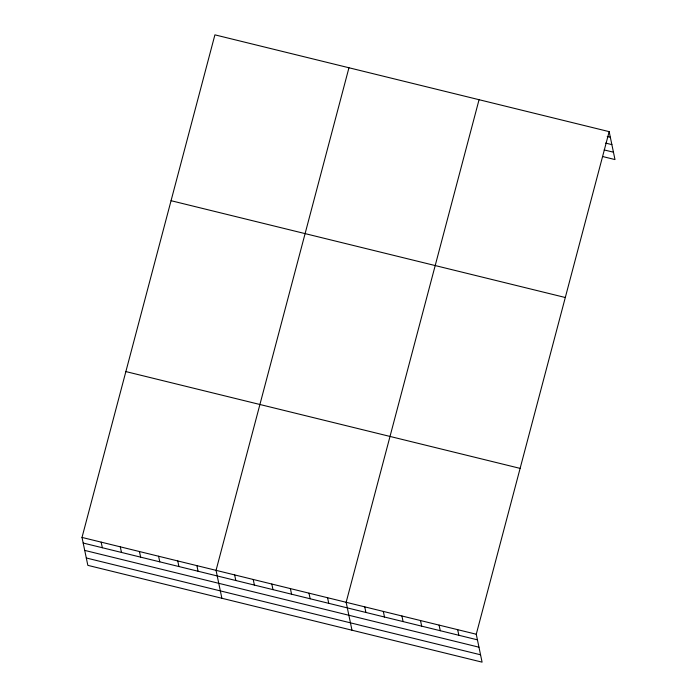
<?xml version="1.0" encoding="UTF-8"?>
<svg xmlns="http://www.w3.org/2000/svg" width="697" height="697" viewBox="0 0 697 697"><rect width="100%" height="100%" fill="white"/><g stroke="black" fill="none" stroke-linecap="round" stroke-linejoin="round"><path stroke-width="1.05" d="M609.161 131.646L476.26 634.235L482.089 662.15L87.839 565.354L82.011 537.431L214.911 34.85L609.161 131.646L614.989 159.569L602.6 156.52M348.953 67.766L216.053 570.346L221.881 598.261M479.057 99.706L346.156 602.286L351.985 630.21M607.235 136.49L610.328 137.248M605.676 143.094L611.87 144.619M604.16 149.925L613.456 152.199M171.053 200.701L565.302 297.506M125.869 371.579L520.119 468.384M82.011 537.431L476.26 634.235M83.178 543.033L477.428 639.837M84.72 550.403L478.97 647.199M86.306 557.983L480.555 654.788M457.668 629.67L458.844 635.272M439.084 625.104L440.26 630.707M420.5 620.548L421.668 626.141M401.916 615.982L403.084 621.585M383.324 611.417L384.5 617.019M364.74 606.852L365.908 612.454M327.573 597.73L328.74 603.332M308.98 593.164L310.156 598.767M290.396 588.599L291.564 594.201M271.813 584.034L272.98 589.636M253.229 579.477L254.396 585.071M234.636 574.912L235.813 580.514M196.903 565.642L198.07 571.244M177.752 560.946L178.929 566.548M158.602 556.241L159.779 561.843M139.452 551.536L140.628 557.138M120.311 546.84L121.478 552.442M101.161 542.135L102.328 547.737"/></g></svg>
